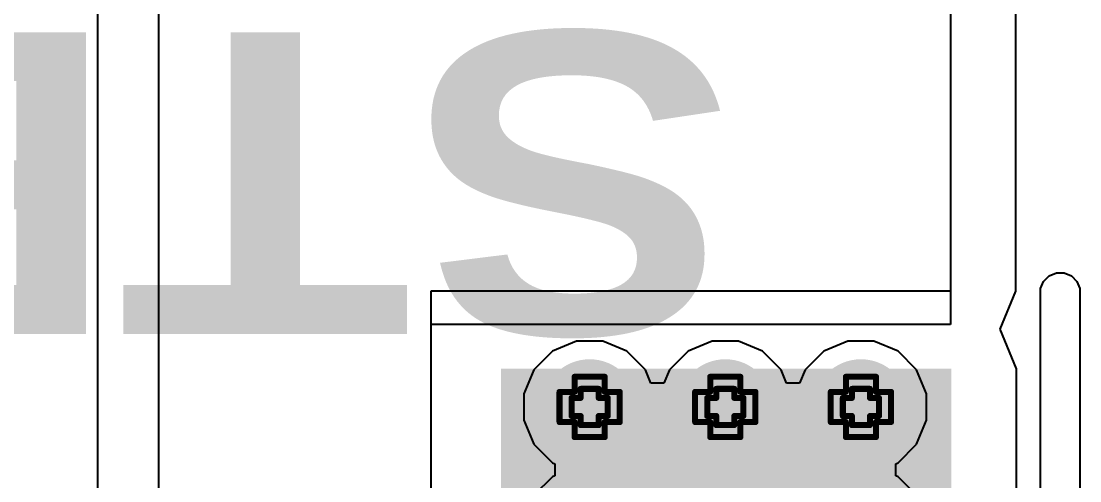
# Model space of a CAD drawing. Header units: inches. Extents: x -4 to 5258, y -4 to 5281.
# Drawn here: x 100.56 to 109.48, y 89.53 to 93.4 of the extents above; entities that cross this region are included whole.
import ezdxf

# ---------------------------------------------------------------- set-up
doc = ezdxf.new("R2010")
doc.units = ezdxf.units.IN
for name, color, linetype in [('Bottom Layer', 5, 'Continuous'), ('Bottom Solder', 6, 'Continuous'), ('Drill Drawing', 1, 'Continuous'), ('Layer 1', 16, 'Continuous'), ('Layer 2', 76, 'Continuous'), ('Top Layer', 1, 'Continuous'), ('Top Overlay', 2, 'Continuous'), ('Top Solder', 216, 'Continuous'), ('Via Holes', 16, 'Continuous')]:
    doc.layers.add(name, color=color, linetype=linetype)
doc.styles.add('Arial Black_Bold', font='', dxfattribs={"height": 0.2})
doc.styles.get('Arial Black_Bold').set_extended_font_data('Arial Black', bold=True)

msp = doc.modelspace()

# ---------------------------------------------------------------- hatches: boundary and pattern name
at = {"layer": 'Bottom Layer'}
h = msp.add_hatch(color=5, dxfattribs=at)
edge = h.paths.add_edge_path()
edge.add_arc((105.3491, 90.1513), 0.3, 0, 360)
h = msp.add_hatch(color=5, dxfattribs=at)
edge = h.paths.add_edge_path()
edge.add_arc((106.4921, 90.1513), 0.3, 0, 360)
h = msp.add_hatch(color=5, dxfattribs=at)
edge = h.paths.add_edge_path()
edge.add_arc((107.6351, 90.1513), 0.3, 0, 360)
at = {"layer": 'Bottom Solder'}
h = msp.add_hatch(color=6, dxfattribs=at)
edge = h.paths.add_edge_path()
edge.add_arc((105.3491, 90.1513), 0.4016, 0, 360)
h = msp.add_hatch(color=6, dxfattribs=at)
edge = h.paths.add_edge_path()
edge.add_arc((106.4921, 90.1513), 0.4016, 0, 360)
h = msp.add_hatch(color=6, dxfattribs=at)
edge = h.paths.add_edge_path()
edge.add_arc((107.6351, 90.1513), 0.4016, 0, 360)
at = {"layer": 'Layer 1'}
h = msp.add_hatch(color=16, dxfattribs=at)
edge = h.paths.add_edge_path()
edge.add_arc((105.3491, 90.1513), 0.3, 0, 360)
h = msp.add_hatch(color=16, dxfattribs=at)
edge = h.paths.add_edge_path()
edge.add_arc((106.4921, 90.1513), 0.3, 0, 360)
h = msp.add_hatch(color=16, dxfattribs=at)
edge = h.paths.add_edge_path()
edge.add_arc((107.6351, 90.1513), 0.3, 0, 360)
at = {"layer": 'Layer 2'}
h = msp.add_hatch(color=76, dxfattribs=at)
edge = h.paths.add_edge_path()
edge.add_arc((105.3491, 90.1513), 0.3, 0, 360)
h = msp.add_hatch(color=76, dxfattribs=at)
edge = h.paths.add_edge_path()
edge.add_arc((106.4921, 90.1513), 0.3, 0, 360)
h = msp.add_hatch(color=76, dxfattribs=at)
edge = h.paths.add_edge_path()
edge.add_arc((107.6351, 90.1513), 0.3, 0, 360)
at = {"layer": 'Top Layer'}
msp.add_hatch(color=1, dxfattribs=at).paths.add_polyline_path([(104.6019, 86.8906), (108.3971, 86.8906), (108.3971, 90.4728), (104.6019, 90.4728)])
h = msp.add_hatch(color=1, dxfattribs=at)
edge = h.paths.add_edge_path()
edge.add_arc((105.3491, 90.1513), 0.3, 0, 360)
h = msp.add_hatch(color=1, dxfattribs=at)
edge = h.paths.add_edge_path()
edge.add_arc((106.4921, 90.1513), 0.3, 0, 360)
h = msp.add_hatch(color=1, dxfattribs=at)
edge = h.paths.add_edge_path()
edge.add_arc((107.6351, 90.1513), 0.3, 0, 360)
at = {"layer": 'Top Solder'}
h = msp.add_hatch(color=216, dxfattribs=at)
edge = h.paths.add_edge_path()
edge.add_arc((105.3491, 90.1513), 0.4016, 0, 360)
h = msp.add_hatch(color=216, dxfattribs=at)
edge = h.paths.add_edge_path()
edge.add_arc((106.4921, 90.1513), 0.4016, 0, 360)
h = msp.add_hatch(color=216, dxfattribs=at)
edge = h.paths.add_edge_path()
edge.add_arc((107.6351, 90.1513), 0.4016, 0, 360)
at = {"layer": 'Via Holes'}
h = msp.add_hatch(color=7, dxfattribs=at)
edge = h.paths.add_edge_path()
edge.add_arc((105.3491, 90.1513), 0.15, 0, 360)
h = msp.add_hatch(color=7, dxfattribs=at)
edge = h.paths.add_edge_path()
edge.add_arc((106.4921, 90.1513), 0.15, 0, 360)
h = msp.add_hatch(color=7, dxfattribs=at)
edge = h.paths.add_edge_path()
edge.add_arc((107.6351, 90.1513), 0.15, 0, 360)

# ---------------------------------------------------------------- linework, layer by layer
at = {"layer": 'Bottom Solder'}
for p, q in [((109.2212, 91.255), (109.2819, 91.2801)), ((109.2819, 91.2801), (109.3148, 91.2801)), ((109.3148, 91.2801), (109.3476, 91.2801)), ((109.3476, 91.2801), (109.4083, 91.255)), ((109.1497, 91.1479), (109.1748, 91.2086)), ((109.1748, 91.2086), (109.2212, 91.255)), ((109.4083, 91.255), (109.4547, 91.2086)), ((109.4547, 91.2086), (109.4799, 91.1479)), ((109.1497, 91.115), (109.1497, 91.1479)), ((109.1497, 83.6474), (109.1497, 91.115)), ((109.4799, 91.1479), (109.4799, 91.115)), ((109.4799, 91.115), (109.4799, 91.115)), ((109.4799, 91.115), (109.4799, 83.6474))]:
    msp.add_line(p, q, dxfattribs=at)
at = {"layer": 'Drill Drawing'}
for points in [[(105.2221, 90.2783, 0.0508, 0.0508, 0), (105.2221, 90.4053, 0.0508, 0.0508, 0)], [(105.2221, 90.4053, 0.0508, 0.0508, 0), (105.4761, 90.4053, 0.0508, 0.0508, 0)], [(105.4761, 90.2783, 0.0508, 0.0508, 0), (105.4761, 90.4053, 0.0508, 0.0508, 0)], [(106.3651, 90.2783, 0.0508, 0.0508, 0), (106.3651, 90.4053, 0.0508, 0.0508, 0)], [(106.3651, 90.4053, 0.0508, 0.0508, 0), (106.6191, 90.4053, 0.0508, 0.0508, 0)], [(106.6191, 90.2783, 0.0508, 0.0508, 0), (106.6191, 90.4053, 0.0508, 0.0508, 0)], [(107.5081, 90.2783, 0.0508, 0.0508, 0), (107.5081, 90.4053, 0.0508, 0.0508, 0)], [(107.5081, 90.4053, 0.0508, 0.0508, 0), (107.7621, 90.4053, 0.0508, 0.0508, 0)], [(107.7621, 90.2783, 0.0508, 0.0508, 0), (107.7621, 90.4053, 0.0508, 0.0508, 0)], [(105.0951, 90.0243, 0.0508, 0.0508, 0), (105.0951, 90.2783, 0.0508, 0.0508, 0)], [(105.0951, 90.2783, 0.0508, 0.0508, 0), (105.2221, 90.2783, 0.0508, 0.0508, 0)], [(105.2729, 90.2275, 0.0508, 0.0508, 0), (105.2729, 90.3037, 0.0508, 0.0508, 0)], [(105.2729, 90.3037, 0.0508, 0.0508, 0), (105.4253, 90.3037, 0.0508, 0.0508, 0)], [(105.4253, 90.2275, 0.0508, 0.0508, 0), (105.4253, 90.3037, 0.0508, 0.0508, 0)], [(105.4761, 90.2783, 0.0508, 0.0508, 0), (105.6031, 90.2783, 0.0508, 0.0508, 0)], [(105.6031, 90.0243, 0.0508, 0.0508, 0), (105.6031, 90.2783, 0.0508, 0.0508, 0)], [(106.2381, 90.0243, 0.0508, 0.0508, 0), (106.2381, 90.2783, 0.0508, 0.0508, 0)], [(106.2381, 90.2783, 0.0508, 0.0508, 0), (106.3651, 90.2783, 0.0508, 0.0508, 0)], [(106.4159, 90.2275, 0.0508, 0.0508, 0), (106.4159, 90.3037, 0.0508, 0.0508, 0)], [(106.4159, 90.3037, 0.0508, 0.0508, 0), (106.5683, 90.3037, 0.0508, 0.0508, 0)], [(106.5683, 90.2275, 0.0508, 0.0508, 0), (106.5683, 90.3037, 0.0508, 0.0508, 0)], [(106.6191, 90.2783, 0.0508, 0.0508, 0), (106.7461, 90.2783, 0.0508, 0.0508, 0)], [(106.7461, 90.0243, 0.0508, 0.0508, 0), (106.7461, 90.2783, 0.0508, 0.0508, 0)], [(107.3811, 90.0243, 0.0508, 0.0508, 0), (107.3811, 90.2783, 0.0508, 0.0508, 0)], [(107.3811, 90.2783, 0.0508, 0.0508, 0), (107.5081, 90.2783, 0.0508, 0.0508, 0)], [(107.5589, 90.2275, 0.0508, 0.0508, 0), (107.5589, 90.3037, 0.0508, 0.0508, 0)], [(107.5589, 90.3037, 0.0508, 0.0508, 0), (107.7113, 90.3037, 0.0508, 0.0508, 0)], [(107.7113, 90.2275, 0.0508, 0.0508, 0), (107.7113, 90.3037, 0.0508, 0.0508, 0)], [(107.7621, 90.2783, 0.0508, 0.0508, 0), (107.8891, 90.2783, 0.0508, 0.0508, 0)], [(107.8891, 90.0243, 0.0508, 0.0508, 0), (107.8891, 90.2783, 0.0508, 0.0508, 0)], [(105.1967, 90.0751, 0.0508, 0.0508, 0), (105.1967, 90.2275, 0.0508, 0.0508, 0)], [(105.1967, 90.2275, 0.0508, 0.0508, 0), (105.2729, 90.2275, 0.0508, 0.0508, 0)], [(105.4253, 90.2275, 0.0508, 0.0508, 0), (105.5015, 90.2275, 0.0508, 0.0508, 0)], [(105.5015, 90.0751, 0.0508, 0.0508, 0), (105.5015, 90.2275, 0.0508, 0.0508, 0)], [(106.3397, 90.0751, 0.0508, 0.0508, 0), (106.3397, 90.2275, 0.0508, 0.0508, 0)], [(106.3397, 90.2275, 0.0508, 0.0508, 0), (106.4159, 90.2275, 0.0508, 0.0508, 0)], [(106.5683, 90.2275, 0.0508, 0.0508, 0), (106.6445, 90.2275, 0.0508, 0.0508, 0)], [(106.6445, 90.0751, 0.0508, 0.0508, 0), (106.6445, 90.2275, 0.0508, 0.0508, 0)], [(107.4827, 90.0751, 0.0508, 0.0508, 0), (107.4827, 90.2275, 0.0508, 0.0508, 0)], [(107.4827, 90.2275, 0.0508, 0.0508, 0), (107.5589, 90.2275, 0.0508, 0.0508, 0)], [(107.7113, 90.2275, 0.0508, 0.0508, 0), (107.7875, 90.2275, 0.0508, 0.0508, 0)], [(107.7875, 90.0751, 0.0508, 0.0508, 0), (107.7875, 90.2275, 0.0508, 0.0508, 0)], [(105.0951, 90.0243, 0.0508, 0.0508, 0), (105.2221, 90.0243, 0.0508, 0.0508, 0)], [(105.1967, 90.0751, 0.0508, 0.0508, 0), (105.2729, 90.0751, 0.0508, 0.0508, 0)], [(105.2221, 89.8973, 0.0508, 0.0508, 0), (105.2221, 90.0243, 0.0508, 0.0508, 0)], [(105.2729, 89.9989, 0.0508, 0.0508, 0), (105.2729, 90.0751, 0.0508, 0.0508, 0)], [(105.2729, 89.9989, 0.0508, 0.0508, 0), (105.4253, 89.9989, 0.0508, 0.0508, 0)], [(105.4253, 90.0751, 0.0508, 0.0508, 0), (105.5015, 90.0751, 0.0508, 0.0508, 0)], [(105.4253, 89.9989, 0.0508, 0.0508, 0), (105.4253, 90.0751, 0.0508, 0.0508, 0)], [(105.4761, 90.0243, 0.0508, 0.0508, 0), (105.6031, 90.0243, 0.0508, 0.0508, 0)], [(105.4761, 89.8973, 0.0508, 0.0508, 0), (105.4761, 90.0243, 0.0508, 0.0508, 0)], [(106.2381, 90.0243, 0.0508, 0.0508, 0), (106.3651, 90.0243, 0.0508, 0.0508, 0)], [(106.3397, 90.0751, 0.0508, 0.0508, 0), (106.4159, 90.0751, 0.0508, 0.0508, 0)], [(106.3651, 89.8973, 0.0508, 0.0508, 0), (106.3651, 90.0243, 0.0508, 0.0508, 0)], [(106.4159, 89.9989, 0.0508, 0.0508, 0), (106.4159, 90.0751, 0.0508, 0.0508, 0)], [(106.4159, 89.9989, 0.0508, 0.0508, 0), (106.5683, 89.9989, 0.0508, 0.0508, 0)], [(106.5683, 90.0751, 0.0508, 0.0508, 0), (106.6445, 90.0751, 0.0508, 0.0508, 0)], [(106.5683, 89.9989, 0.0508, 0.0508, 0), (106.5683, 90.0751, 0.0508, 0.0508, 0)], [(106.6191, 90.0243, 0.0508, 0.0508, 0), (106.7461, 90.0243, 0.0508, 0.0508, 0)], [(106.6191, 89.8973, 0.0508, 0.0508, 0), (106.6191, 90.0243, 0.0508, 0.0508, 0)], [(107.3811, 90.0243, 0.0508, 0.0508, 0), (107.5081, 90.0243, 0.0508, 0.0508, 0)], [(107.4827, 90.0751, 0.0508, 0.0508, 0), (107.5589, 90.0751, 0.0508, 0.0508, 0)], [(107.5081, 89.8973, 0.0508, 0.0508, 0), (107.5081, 90.0243, 0.0508, 0.0508, 0)], [(107.5589, 89.9989, 0.0508, 0.0508, 0), (107.5589, 90.0751, 0.0508, 0.0508, 0)], [(107.5589, 89.9989, 0.0508, 0.0508, 0), (107.7113, 89.9989, 0.0508, 0.0508, 0)], [(107.7113, 90.0751, 0.0508, 0.0508, 0), (107.7875, 90.0751, 0.0508, 0.0508, 0)], [(107.7113, 89.9989, 0.0508, 0.0508, 0), (107.7113, 90.0751, 0.0508, 0.0508, 0)], [(107.7621, 90.0243, 0.0508, 0.0508, 0), (107.8891, 90.0243, 0.0508, 0.0508, 0)], [(107.7621, 89.8973, 0.0508, 0.0508, 0), (107.7621, 90.0243, 0.0508, 0.0508, 0)], [(105.2221, 89.8973, 0.0508, 0.0508, 0), (105.4761, 89.8973, 0.0508, 0.0508, 0)], [(106.3651, 89.8973, 0.0508, 0.0508, 0), (106.6191, 89.8973, 0.0508, 0.0508, 0)], [(107.5081, 89.8973, 0.0508, 0.0508, 0), (107.7621, 89.8973, 0.0508, 0.0508, 0)]]:
    msp.add_lwpolyline(points, format="xyseb", dxfattribs=at)
for points in [[(105.2094, 90.4053, 0.0254, 0.0254, 1), (105.2348, 90.4053, 0.0254, 0.0254, 1)], [(105.2094, 90.4053, 0.0254, 0.0254, 1), (105.2348, 90.4053, 0.0254, 0.0254, 1)], [(105.4634, 90.4053, 0.0254, 0.0254, 1), (105.4888, 90.4053, 0.0254, 0.0254, 1)], [(105.4634, 90.4053, 0.0254, 0.0254, 1), (105.4888, 90.4053, 0.0254, 0.0254, 1)], [(106.3524, 90.4053, 0.0254, 0.0254, 1), (106.3778, 90.4053, 0.0254, 0.0254, 1)], [(106.3524, 90.4053, 0.0254, 0.0254, 1), (106.3778, 90.4053, 0.0254, 0.0254, 1)], [(106.6064, 90.4053, 0.0254, 0.0254, 1), (106.6318, 90.4053, 0.0254, 0.0254, 1)], [(106.6064, 90.4053, 0.0254, 0.0254, 1), (106.6318, 90.4053, 0.0254, 0.0254, 1)], [(107.4954, 90.4053, 0.0254, 0.0254, 1), (107.5208, 90.4053, 0.0254, 0.0254, 1)], [(107.4954, 90.4053, 0.0254, 0.0254, 1), (107.5208, 90.4053, 0.0254, 0.0254, 1)], [(107.7494, 90.4053, 0.0254, 0.0254, 1), (107.7748, 90.4053, 0.0254, 0.0254, 1)], [(107.7494, 90.4053, 0.0254, 0.0254, 1), (107.7748, 90.4053, 0.0254, 0.0254, 1)], [(105.0824, 90.2783, 0.0254, 0.0254, 1), (105.1078, 90.2783, 0.0254, 0.0254, 1)], [(105.0824, 90.2783, 0.0254, 0.0254, 1), (105.1078, 90.2783, 0.0254, 0.0254, 1)], [(105.2094, 90.2783, 0.0254, 0.0254, 1), (105.2348, 90.2783, 0.0254, 0.0254, 1)], [(105.2094, 90.2783, 0.0254, 0.0254, 1), (105.2348, 90.2783, 0.0254, 0.0254, 1)], [(105.2602, 90.3037, 0.0254, 0.0254, 1), (105.2856, 90.3037, 0.0254, 0.0254, 1)], [(105.2602, 90.3037, 0.0254, 0.0254, 1), (105.2856, 90.3037, 0.0254, 0.0254, 1)], [(105.4126, 90.3037, 0.0254, 0.0254, 1), (105.438, 90.3037, 0.0254, 0.0254, 1)], [(105.4126, 90.3037, 0.0254, 0.0254, 1), (105.438, 90.3037, 0.0254, 0.0254, 1)], [(105.4634, 90.2783, 0.0254, 0.0254, 1), (105.4888, 90.2783, 0.0254, 0.0254, 1)], [(105.4634, 90.2783, 0.0254, 0.0254, 1), (105.4888, 90.2783, 0.0254, 0.0254, 1)], [(105.5904, 90.2783, 0.0254, 0.0254, 1), (105.6158, 90.2783, 0.0254, 0.0254, 1)], [(105.5904, 90.2783, 0.0254, 0.0254, 1), (105.6158, 90.2783, 0.0254, 0.0254, 1)], [(106.2254, 90.2783, 0.0254, 0.0254, 1), (106.2508, 90.2783, 0.0254, 0.0254, 1)], [(106.2254, 90.2783, 0.0254, 0.0254, 1), (106.2508, 90.2783, 0.0254, 0.0254, 1)], [(106.3524, 90.2783, 0.0254, 0.0254, 1), (106.3778, 90.2783, 0.0254, 0.0254, 1)], [(106.3524, 90.2783, 0.0254, 0.0254, 1), (106.3778, 90.2783, 0.0254, 0.0254, 1)], [(106.4032, 90.3037, 0.0254, 0.0254, 1), (106.4286, 90.3037, 0.0254, 0.0254, 1)], [(106.4032, 90.3037, 0.0254, 0.0254, 1), (106.4286, 90.3037, 0.0254, 0.0254, 1)], [(106.5556, 90.3037, 0.0254, 0.0254, 1), (106.581, 90.3037, 0.0254, 0.0254, 1)], [(106.5556, 90.3037, 0.0254, 0.0254, 1), (106.581, 90.3037, 0.0254, 0.0254, 1)], [(106.6064, 90.2783, 0.0254, 0.0254, 1), (106.6318, 90.2783, 0.0254, 0.0254, 1)], [(106.6064, 90.2783, 0.0254, 0.0254, 1), (106.6318, 90.2783, 0.0254, 0.0254, 1)], [(106.7334, 90.2783, 0.0254, 0.0254, 1), (106.7588, 90.2783, 0.0254, 0.0254, 1)], [(106.7334, 90.2783, 0.0254, 0.0254, 1), (106.7588, 90.2783, 0.0254, 0.0254, 1)], [(107.3684, 90.2783, 0.0254, 0.0254, 1), (107.3938, 90.2783, 0.0254, 0.0254, 1)], [(107.3684, 90.2783, 0.0254, 0.0254, 1), (107.3938, 90.2783, 0.0254, 0.0254, 1)], [(107.4954, 90.2783, 0.0254, 0.0254, 1), (107.5208, 90.2783, 0.0254, 0.0254, 1)], [(107.4954, 90.2783, 0.0254, 0.0254, 1), (107.5208, 90.2783, 0.0254, 0.0254, 1)], [(107.5462, 90.3037, 0.0254, 0.0254, 1), (107.5716, 90.3037, 0.0254, 0.0254, 1)], [(107.5462, 90.3037, 0.0254, 0.0254, 1), (107.5716, 90.3037, 0.0254, 0.0254, 1)], [(107.6986, 90.3037, 0.0254, 0.0254, 1), (107.724, 90.3037, 0.0254, 0.0254, 1)], [(107.6986, 90.3037, 0.0254, 0.0254, 1), (107.724, 90.3037, 0.0254, 0.0254, 1)], [(107.7494, 90.2783, 0.0254, 0.0254, 1), (107.7748, 90.2783, 0.0254, 0.0254, 1)], [(107.7494, 90.2783, 0.0254, 0.0254, 1), (107.7748, 90.2783, 0.0254, 0.0254, 1)], [(107.8764, 90.2783, 0.0254, 0.0254, 1), (107.9018, 90.2783, 0.0254, 0.0254, 1)], [(107.8764, 90.2783, 0.0254, 0.0254, 1), (107.9018, 90.2783, 0.0254, 0.0254, 1)], [(105.184, 90.2275, 0.0254, 0.0254, 1), (105.2094, 90.2275, 0.0254, 0.0254, 1)], [(105.184, 90.2275, 0.0254, 0.0254, 1), (105.2094, 90.2275, 0.0254, 0.0254, 1)], [(105.2602, 90.2275, 0.0254, 0.0254, 1), (105.2856, 90.2275, 0.0254, 0.0254, 1)], [(105.2602, 90.2275, 0.0254, 0.0254, 1), (105.2856, 90.2275, 0.0254, 0.0254, 1)], [(105.4126, 90.2275, 0.0254, 0.0254, 1), (105.438, 90.2275, 0.0254, 0.0254, 1)], [(105.4126, 90.2275, 0.0254, 0.0254, 1), (105.438, 90.2275, 0.0254, 0.0254, 1)], [(105.4888, 90.2275, 0.0254, 0.0254, 1), (105.5142, 90.2275, 0.0254, 0.0254, 1)], [(105.4888, 90.2275, 0.0254, 0.0254, 1), (105.5142, 90.2275, 0.0254, 0.0254, 1)], [(106.327, 90.2275, 0.0254, 0.0254, 1), (106.3524, 90.2275, 0.0254, 0.0254, 1)], [(106.327, 90.2275, 0.0254, 0.0254, 1), (106.3524, 90.2275, 0.0254, 0.0254, 1)], [(106.4032, 90.2275, 0.0254, 0.0254, 1), (106.4286, 90.2275, 0.0254, 0.0254, 1)], [(106.4032, 90.2275, 0.0254, 0.0254, 1), (106.4286, 90.2275, 0.0254, 0.0254, 1)], [(106.5556, 90.2275, 0.0254, 0.0254, 1), (106.581, 90.2275, 0.0254, 0.0254, 1)], [(106.5556, 90.2275, 0.0254, 0.0254, 1), (106.581, 90.2275, 0.0254, 0.0254, 1)], [(106.6318, 90.2275, 0.0254, 0.0254, 1), (106.6572, 90.2275, 0.0254, 0.0254, 1)], [(106.6318, 90.2275, 0.0254, 0.0254, 1), (106.6572, 90.2275, 0.0254, 0.0254, 1)], [(107.47, 90.2275, 0.0254, 0.0254, 1), (107.4954, 90.2275, 0.0254, 0.0254, 1)], [(107.47, 90.2275, 0.0254, 0.0254, 1), (107.4954, 90.2275, 0.0254, 0.0254, 1)], [(107.5462, 90.2275, 0.0254, 0.0254, 1), (107.5716, 90.2275, 0.0254, 0.0254, 1)], [(107.5462, 90.2275, 0.0254, 0.0254, 1), (107.5716, 90.2275, 0.0254, 0.0254, 1)], [(107.6986, 90.2275, 0.0254, 0.0254, 1), (107.724, 90.2275, 0.0254, 0.0254, 1)], [(107.6986, 90.2275, 0.0254, 0.0254, 1), (107.724, 90.2275, 0.0254, 0.0254, 1)], [(107.7748, 90.2275, 0.0254, 0.0254, 1), (107.8002, 90.2275, 0.0254, 0.0254, 1)], [(107.7748, 90.2275, 0.0254, 0.0254, 1), (107.8002, 90.2275, 0.0254, 0.0254, 1)], [(105.0824, 90.0243, 0.0254, 0.0254, 1), (105.1078, 90.0243, 0.0254, 0.0254, 1)], [(105.0824, 90.0243, 0.0254, 0.0254, 1), (105.1078, 90.0243, 0.0254, 0.0254, 1)], [(105.184, 90.0751, 0.0254, 0.0254, 1), (105.2094, 90.0751, 0.0254, 0.0254, 1)], [(105.184, 90.0751, 0.0254, 0.0254, 1), (105.2094, 90.0751, 0.0254, 0.0254, 1)], [(105.2094, 90.0243, 0.0254, 0.0254, 1), (105.2348, 90.0243, 0.0254, 0.0254, 1)], [(105.2094, 90.0243, 0.0254, 0.0254, 1), (105.2348, 90.0243, 0.0254, 0.0254, 1)], [(105.2602, 90.0751, 0.0254, 0.0254, 1), (105.2856, 90.0751, 0.0254, 0.0254, 1)], [(105.2602, 90.0751, 0.0254, 0.0254, 1), (105.2856, 90.0751, 0.0254, 0.0254, 1)], [(105.2602, 89.9989, 0.0254, 0.0254, 1), (105.2856, 89.9989, 0.0254, 0.0254, 1)], [(105.2602, 89.9989, 0.0254, 0.0254, 1), (105.2856, 89.9989, 0.0254, 0.0254, 1)], [(105.4126, 90.0751, 0.0254, 0.0254, 1), (105.438, 90.0751, 0.0254, 0.0254, 1)], [(105.4126, 90.0751, 0.0254, 0.0254, 1), (105.438, 90.0751, 0.0254, 0.0254, 1)], [(105.4126, 89.9989, 0.0254, 0.0254, 1), (105.438, 89.9989, 0.0254, 0.0254, 1)], [(105.4126, 89.9989, 0.0254, 0.0254, 1), (105.438, 89.9989, 0.0254, 0.0254, 1)], [(105.4634, 90.0243, 0.0254, 0.0254, 1), (105.4888, 90.0243, 0.0254, 0.0254, 1)], [(105.4634, 90.0243, 0.0254, 0.0254, 1), (105.4888, 90.0243, 0.0254, 0.0254, 1)], [(105.4888, 90.0751, 0.0254, 0.0254, 1), (105.5142, 90.0751, 0.0254, 0.0254, 1)], [(105.4888, 90.0751, 0.0254, 0.0254, 1), (105.5142, 90.0751, 0.0254, 0.0254, 1)], [(105.5904, 90.0243, 0.0254, 0.0254, 1), (105.6158, 90.0243, 0.0254, 0.0254, 1)], [(105.5904, 90.0243, 0.0254, 0.0254, 1), (105.6158, 90.0243, 0.0254, 0.0254, 1)], [(106.2254, 90.0243, 0.0254, 0.0254, 1), (106.2508, 90.0243, 0.0254, 0.0254, 1)], [(106.2254, 90.0243, 0.0254, 0.0254, 1), (106.2508, 90.0243, 0.0254, 0.0254, 1)], [(106.327, 90.0751, 0.0254, 0.0254, 1), (106.3524, 90.0751, 0.0254, 0.0254, 1)], [(106.327, 90.0751, 0.0254, 0.0254, 1), (106.3524, 90.0751, 0.0254, 0.0254, 1)], [(106.3524, 90.0243, 0.0254, 0.0254, 1), (106.3778, 90.0243, 0.0254, 0.0254, 1)], [(106.3524, 90.0243, 0.0254, 0.0254, 1), (106.3778, 90.0243, 0.0254, 0.0254, 1)], [(106.4032, 90.0751, 0.0254, 0.0254, 1), (106.4286, 90.0751, 0.0254, 0.0254, 1)], [(106.4032, 90.0751, 0.0254, 0.0254, 1), (106.4286, 90.0751, 0.0254, 0.0254, 1)], [(106.4032, 89.9989, 0.0254, 0.0254, 1), (106.4286, 89.9989, 0.0254, 0.0254, 1)], [(106.4032, 89.9989, 0.0254, 0.0254, 1), (106.4286, 89.9989, 0.0254, 0.0254, 1)], [(106.5556, 90.0751, 0.0254, 0.0254, 1), (106.581, 90.0751, 0.0254, 0.0254, 1)], [(106.5556, 90.0751, 0.0254, 0.0254, 1), (106.581, 90.0751, 0.0254, 0.0254, 1)], [(106.5556, 89.9989, 0.0254, 0.0254, 1), (106.581, 89.9989, 0.0254, 0.0254, 1)], [(106.5556, 89.9989, 0.0254, 0.0254, 1), (106.581, 89.9989, 0.0254, 0.0254, 1)], [(106.6064, 90.0243, 0.0254, 0.0254, 1), (106.6318, 90.0243, 0.0254, 0.0254, 1)], [(106.6064, 90.0243, 0.0254, 0.0254, 1), (106.6318, 90.0243, 0.0254, 0.0254, 1)], [(106.6318, 90.0751, 0.0254, 0.0254, 1), (106.6572, 90.0751, 0.0254, 0.0254, 1)], [(106.6318, 90.0751, 0.0254, 0.0254, 1), (106.6572, 90.0751, 0.0254, 0.0254, 1)], [(106.7334, 90.0243, 0.0254, 0.0254, 1), (106.7588, 90.0243, 0.0254, 0.0254, 1)], [(106.7334, 90.0243, 0.0254, 0.0254, 1), (106.7588, 90.0243, 0.0254, 0.0254, 1)], [(107.3684, 90.0243, 0.0254, 0.0254, 1), (107.3938, 90.0243, 0.0254, 0.0254, 1)], [(107.3684, 90.0243, 0.0254, 0.0254, 1), (107.3938, 90.0243, 0.0254, 0.0254, 1)], [(107.47, 90.0751, 0.0254, 0.0254, 1), (107.4954, 90.0751, 0.0254, 0.0254, 1)], [(107.47, 90.0751, 0.0254, 0.0254, 1), (107.4954, 90.0751, 0.0254, 0.0254, 1)], [(107.4954, 90.0243, 0.0254, 0.0254, 1), (107.5208, 90.0243, 0.0254, 0.0254, 1)], [(107.4954, 90.0243, 0.0254, 0.0254, 1), (107.5208, 90.0243, 0.0254, 0.0254, 1)], [(107.5462, 90.0751, 0.0254, 0.0254, 1), (107.5716, 90.0751, 0.0254, 0.0254, 1)], [(107.5462, 90.0751, 0.0254, 0.0254, 1), (107.5716, 90.0751, 0.0254, 0.0254, 1)], [(107.5462, 89.9989, 0.0254, 0.0254, 1), (107.5716, 89.9989, 0.0254, 0.0254, 1)], [(107.5462, 89.9989, 0.0254, 0.0254, 1), (107.5716, 89.9989, 0.0254, 0.0254, 1)], [(107.6986, 90.0751, 0.0254, 0.0254, 1), (107.724, 90.0751, 0.0254, 0.0254, 1)], [(107.6986, 90.0751, 0.0254, 0.0254, 1), (107.724, 90.0751, 0.0254, 0.0254, 1)], [(107.6986, 89.9989, 0.0254, 0.0254, 1), (107.724, 89.9989, 0.0254, 0.0254, 1)], [(107.6986, 89.9989, 0.0254, 0.0254, 1), (107.724, 89.9989, 0.0254, 0.0254, 1)], [(107.7494, 90.0243, 0.0254, 0.0254, 1), (107.7748, 90.0243, 0.0254, 0.0254, 1)], [(107.7494, 90.0243, 0.0254, 0.0254, 1), (107.7748, 90.0243, 0.0254, 0.0254, 1)], [(107.7748, 90.0751, 0.0254, 0.0254, 1), (107.8002, 90.0751, 0.0254, 0.0254, 1)], [(107.7748, 90.0751, 0.0254, 0.0254, 1), (107.8002, 90.0751, 0.0254, 0.0254, 1)], [(107.8764, 90.0243, 0.0254, 0.0254, 1), (107.9018, 90.0243, 0.0254, 0.0254, 1)], [(107.8764, 90.0243, 0.0254, 0.0254, 1), (107.9018, 90.0243, 0.0254, 0.0254, 1)], [(105.2094, 89.8973, 0.0254, 0.0254, 1), (105.2348, 89.8973, 0.0254, 0.0254, 1)], [(105.2094, 89.8973, 0.0254, 0.0254, 1), (105.2348, 89.8973, 0.0254, 0.0254, 1)], [(105.4634, 89.8973, 0.0254, 0.0254, 1), (105.4888, 89.8973, 0.0254, 0.0254, 1)], [(105.4634, 89.8973, 0.0254, 0.0254, 1), (105.4888, 89.8973, 0.0254, 0.0254, 1)], [(106.3524, 89.8973, 0.0254, 0.0254, 1), (106.3778, 89.8973, 0.0254, 0.0254, 1)], [(106.3524, 89.8973, 0.0254, 0.0254, 1), (106.3778, 89.8973, 0.0254, 0.0254, 1)], [(106.6064, 89.8973, 0.0254, 0.0254, 1), (106.6318, 89.8973, 0.0254, 0.0254, 1)], [(106.6064, 89.8973, 0.0254, 0.0254, 1), (106.6318, 89.8973, 0.0254, 0.0254, 1)], [(107.4954, 89.8973, 0.0254, 0.0254, 1), (107.5208, 89.8973, 0.0254, 0.0254, 1)], [(107.4954, 89.8973, 0.0254, 0.0254, 1), (107.5208, 89.8973, 0.0254, 0.0254, 1)], [(107.7494, 89.8973, 0.0254, 0.0254, 1), (107.7748, 89.8973, 0.0254, 0.0254, 1)], [(107.7494, 89.8973, 0.0254, 0.0254, 1), (107.7748, 89.8973, 0.0254, 0.0254, 1)]]:
    msp.add_lwpolyline(points, format="xyseb", close=True, dxfattribs=at)
at = {"layer": 'Layer 1'}
for p, q in [((105.2389, 90.7053), (105.0353, 90.6209)), ((105.4593, 90.7053), (105.2389, 90.7053)), ((105.6629, 90.6209), (105.4593, 90.7053)), ((106.3819, 90.7053), (106.1783, 90.6209)), ((106.6023, 90.7053), (106.3819, 90.7053)), ((106.8059, 90.6209), (106.6023, 90.7053)), ((107.5249, 90.7053), (107.3213, 90.6209)), ((107.7453, 90.7053), (107.5249, 90.7053)), ((107.9489, 90.6209), (107.7453, 90.7053)), ((105.0353, 90.6209), (104.8794, 90.4651)), ((105.8188, 90.4651), (105.6629, 90.6209)), ((106.1783, 90.6209), (106.0224, 90.4651)), ((106.9618, 90.4651), (106.8059, 90.6209)), ((107.3213, 90.6209), (107.1654, 90.4651)), ((108.1048, 90.4651), (107.9489, 90.6209)), ((104.8794, 90.4651), (104.7951, 90.2615)), ((105.8656, 90.352), (105.8188, 90.4651)), ((106.0224, 90.4651), (105.9756, 90.352)), ((107.0086, 90.352), (106.9618, 90.4651)), ((107.1654, 90.4651), (107.1186, 90.352)), ((108.1891, 90.2615), (108.1048, 90.4651)), ((105.9756, 90.352), (105.8656, 90.352)), ((107.1186, 90.352), (107.0086, 90.352)), ((104.7951, 90.2615), (104.7951, 90.0411)), ((108.1891, 90.0411), (108.1891, 90.2615)), ((104.7951, 90.0411), (104.8794, 89.8374)), ((108.1048, 89.8374), (108.1891, 90.0411)), ((104.8794, 89.8374), (105.0353, 89.6816)), ((107.9489, 89.6816), (108.1048, 89.8374)), ((105.0353, 89.6816), (105.0555, 89.6732)), ((105.0555, 89.6732), (105.0555, 89.5716)), ((107.9287, 89.6732), (107.9489, 89.6816)), ((107.9287, 89.5716), (107.9287, 89.6732)), ((105.0555, 89.5716), (105.0353, 89.5632)), ((107.9489, 89.5632), (107.9287, 89.5716)), ((105.0353, 89.5632), (104.8794, 89.4074)), ((108.1048, 89.4074), (107.9489, 89.5632))]:
    msp.add_line(p, q, dxfattribs=at)
at = {"layer": 'Layer 2'}
for p, q in [((108.3913, 105.2954), (108.3913, 90.8462)), ((101.202, 96.3235), (101.202, 83.4604)), ((101.7199, 83.5874), (101.7199, 96.3235)), ((108.3913, 90.8462), (104.0097, 90.8462)), ((104.0097, 90.8462), (104.0097, 88.5353))]:
    msp.add_line(p, q, dxfattribs=at)
at = {"layer": 'Top Layer'}
for p, q in [((108.3913, 105.2954), (108.3913, 91.1256)), ((108.9411, 91.1256), (108.9411, 105.2954)), ((101.202, 96.3235), (101.202, 83.63)), ((101.7199, 83.63), (101.7199, 96.3235)), ((108.3913, 91.1256), (104.0097, 91.1256)), ((104.0097, 91.1256), (104.0097, 86.3721)), ((108.8088, 90.8063), (108.9411, 91.1256)), ((108.947, 90.4728), (108.8088, 90.8063)), ((108.947, 86.8906), (108.947, 90.4728))]:
    msp.add_line(p, q, dxfattribs=at)

# ---------------------------------------------------------------- texts
at = {"layer": 'Top Overlay', "style": 'Arial Black_Bold'}
msp.add_text('STEPPER DRIVER - 3', height=2.54, rotation=180, dxfattribs=at).set_placement((106.5651, 93.3067))

doc.saveas('drawing.dxf')
